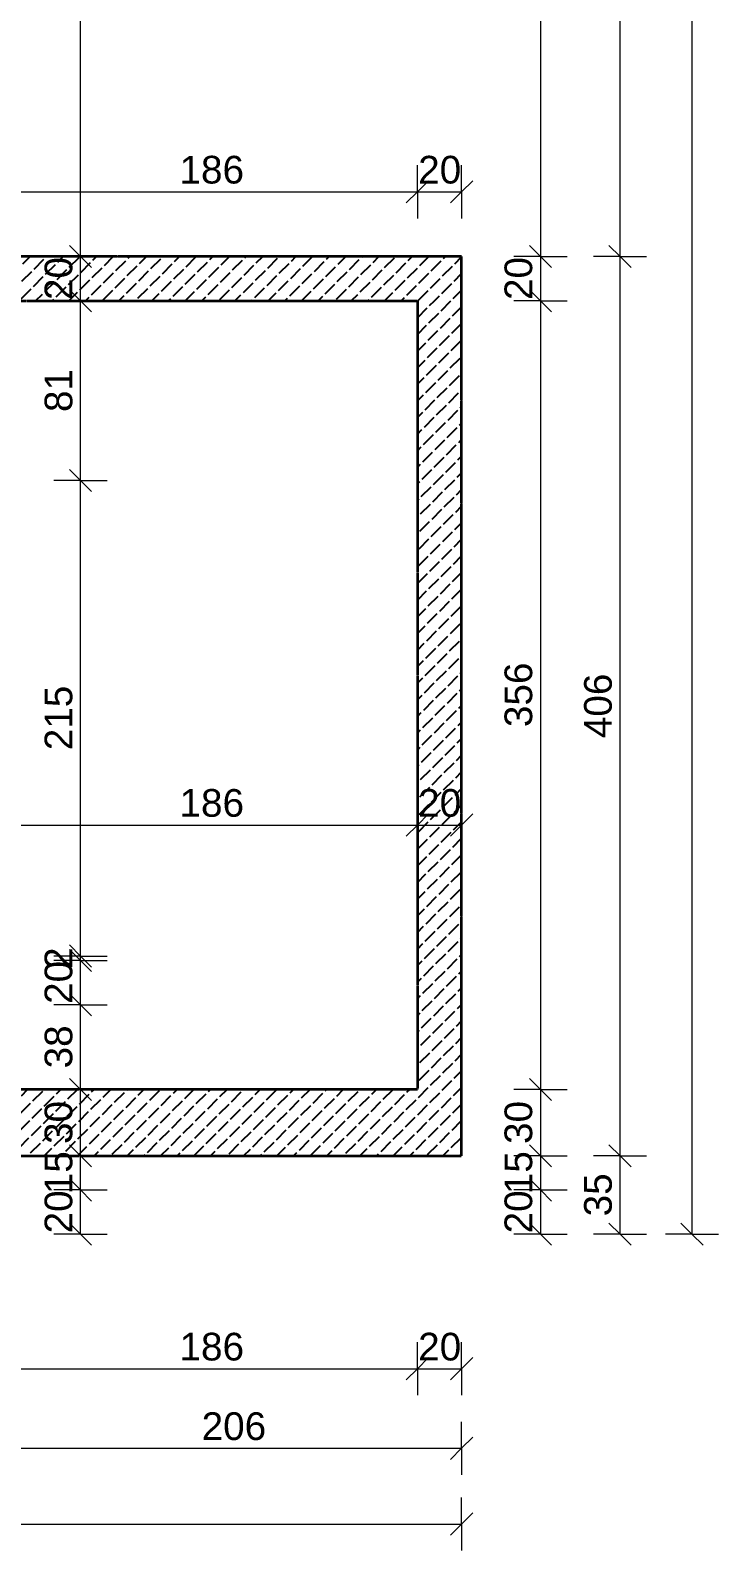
# Model space of a CAD drawing. Header units: centimetres. Extents: x -18 to 1404, y 111 to 1872.
# Drawn here: x 1093 to 1404, y 111 to 798 of the extents above; entities that cross this region are included whole.
import ezdxf

# ---------------------------------------------------------------- set-up
doc = ezdxf.new("R2010")
doc.units = ezdxf.units.CM
doc.linetypes.add('Beton Ole', pattern=[0.3, 0.15, -0.15])
for name, color, linetype, lineweight in [('Dimensions', 90, 'Continuous', 9), ('Dimensions-50', 90, 'Continuous', 9), ('IfcSlab', 7, 'Continuous', 18), ('IfcWall', 7, 'Continuous', 25)]:
    doc.layers.add(name, color=color, linetype=linetype, lineweight=lineweight)
doc.styles.add('Arial', font='arial.ttf', dxfattribs={"height": 12.5})
doc.dimstyles.new('Deng_-_2mm_Arial_2', dxfattribs={"dimscale": 30.48, "dimtxt": 12.753242, "dimasz": 0.328084, "dimexe": 0.393701, "dimexo": 0.0625, "dimgap": 0, "dimtad": 1, "dimdec": 0, "dimzin": 0, "dimdsep": 46, "dimtxsty": 'Arial', "dimblk1": 'OBLIQUE', "dimblk2": 'OBLIQUE', "dimsah": 1, "dimcen": 0.09, "dimazin": 0, "dimtfac": 1, "dimtdec": 4, "dimtix": 1, "dimtmove": 0, "dimatfit": 3, "dimfxl": 0.393701, "dimfxlon": 1, "dimtvp": 1, "dimtolj": 1, "dimtzin": 0, "dimarcsym": 2})
pattern_1 = [(45, (0, 0), (0.34224, 7.8404), [6.271, -1.524])]

# ---------------------------------------------------------------- blocks, each defined once
blk = doc.blocks.new('DIMBLOCK14-K-11')
at = {"layer": 'Dimensions-50', "transparency": 16777216}
for p, q in [((1323.44, 1653.69), (1318.44, 1658.69)), ((1323.44, 1653.69), (1311.44, 1653.69)), ((1323.44, 1653.69), (1323.44, 695.69)), ((1323.44, 1653.69), (1328.44, 1648.69)), ((1323.44, 1653.69), (1335.44, 1653.69)), ((1323.44, 695.69), (1318.44, 700.69)), ((1323.44, 695.69), (1311.44, 695.69)), ((1323.44, 695.69), (1328.44, 690.69)), ((1323.44, 695.69), (1335.44, 695.69))]:
    blk.add_line(p, q, dxfattribs=at)
at = {"layer": 'Dimensions-50', "color": 0, "transparency": 16777216, "insert": (1307.21, 1160.27), "char_height": 12.5, "width": 34.6103, "attachment_point": 1, "rotation": 90, "line_spacing_factor": 0.941778, "style": 'Arial'}
blk.add_mtext('958', dxfattribs=at)
blk = doc.blocks.new('_Oblique')
at = {"color": 0, "linetype": 'ByBlock', "lineweight": -2}
blk.add_line((-0.5, -0.5), (0.5, 0.5), dxfattribs=at)
blk = doc.blocks.new('DIMBLOCK15-K-11')
at = {"layer": 'Dimensions-50', "transparency": 16777216}
for p, q in [((1323.44, 695.69), (1318.44, 700.69)), ((1323.44, 695.69), (1311.44, 695.69)), ((1323.44, 695.69), (1323.44, 675.69)), ((1323.44, 695.69), (1328.44, 690.69)), ((1323.44, 695.69), (1335.44, 695.69)), ((1323.44, 675.69), (1318.44, 680.69)), ((1323.44, 675.69), (1311.44, 675.69)), ((1323.44, 675.69), (1328.44, 670.69)), ((1323.44, 675.69), (1335.44, 675.69))]:
    blk.add_line(p, q, dxfattribs=at)
at = {"layer": 'Dimensions-50', "color": 0, "transparency": 16777216, "insert": (1307.21, 676.08), "char_height": 12.5, "width": 23.0736, "attachment_point": 1, "rotation": 90, "line_spacing_factor": 0.941778, "style": 'Arial'}
blk.add_mtext('20', dxfattribs=at)
blk = doc.blocks.new('DIMBLOCK16-K-11')
at = {"layer": 'Dimensions-50', "transparency": 16777216}
for p, q in [((1323.44, 675.69), (1318.44, 680.69)), ((1323.44, 675.69), (1311.44, 675.69)), ((1323.44, 675.69), (1323.44, 319.69)), ((1323.44, 675.69), (1328.44, 670.69)), ((1323.44, 675.69), (1335.44, 675.69)), ((1323.44, 319.69), (1318.44, 324.69)), ((1323.44, 319.69), (1311.44, 319.69)), ((1323.44, 319.69), (1328.44, 314.69)), ((1323.44, 319.69), (1335.44, 319.69))]:
    blk.add_line(p, q, dxfattribs=at)
at = {"layer": 'Dimensions-50', "color": 0, "transparency": 16777216, "insert": (1307.21, 483.27), "char_height": 12.5, "width": 34.6103, "attachment_point": 1, "rotation": 90, "line_spacing_factor": 0.941778, "style": 'Arial'}
blk.add_mtext('356', dxfattribs=at)
blk = doc.blocks.new('DIMBLOCK17-K-11')
at = {"layer": 'Dimensions-50', "transparency": 16777216}
for p, q in [((1323.44, 319.69), (1318.44, 324.69)), ((1323.44, 319.69), (1311.44, 319.69)), ((1323.44, 319.69), (1323.44, 289.69)), ((1323.44, 319.69), (1328.44, 314.69)), ((1323.44, 319.69), (1335.44, 319.69)), ((1323.44, 289.69), (1311.44, 289.69)), ((1323.44, 289.69), (1318.44, 294.69)), ((1323.44, 289.69), (1328.44, 284.69)), ((1323.44, 289.69), (1335.44, 289.69))]:
    blk.add_line(p, q, dxfattribs=at)
at = {"layer": 'Dimensions-50', "color": 0, "transparency": 16777216, "insert": (1307.21, 295.08), "char_height": 12.5, "width": 23.0736, "attachment_point": 1, "rotation": 90, "line_spacing_factor": 0.941778, "style": 'Arial'}
blk.add_mtext('30', dxfattribs=at)
blk = doc.blocks.new('DIMBLOCK18-K-11')
at = {"layer": 'Dimensions-50', "transparency": 16777216}
for p, q in [((1323.44, 289.69), (1311.44, 289.69)), ((1323.44, 289.69), (1318.44, 294.69)), ((1323.44, 289.69), (1323.44, 274.32)), ((1323.44, 289.69), (1328.44, 284.69)), ((1323.44, 289.69), (1335.44, 289.69)), ((1323.44, 274.32), (1318.44, 279.32)), ((1323.44, 274.32), (1311.44, 274.32)), ((1323.44, 274.32), (1328.44, 269.32)), ((1323.44, 274.32), (1335.44, 274.32))]:
    blk.add_line(p, q, dxfattribs=at)
at = {"layer": 'Dimensions-50', "color": 0, "transparency": 16777216, "insert": (1307.21, 272.39), "char_height": 12.5, "width": 23.0736, "attachment_point": 1, "rotation": 90, "line_spacing_factor": 0.941778, "style": 'Arial'}
blk.add_mtext('15', dxfattribs=at)
blk = doc.blocks.new('DIMBLOCK19-K-11')
at = {"layer": 'Dimensions-50', "transparency": 16777216}
for p, q in [((1323.44, 274.32), (1318.44, 279.32)), ((1323.44, 274.32), (1311.44, 274.32)), ((1323.44, 274.32), (1323.44, 254.32)), ((1323.44, 274.32), (1328.44, 269.32)), ((1323.44, 274.32), (1335.44, 274.32)), ((1323.44, 254.32), (1311.44, 254.32)), ((1323.44, 254.32), (1318.44, 259.32)), ((1323.44, 254.32), (1328.44, 249.32)), ((1323.44, 254.32), (1335.44, 254.32))]:
    blk.add_line(p, q, dxfattribs=at)
at = {"layer": 'Dimensions-50', "color": 0, "transparency": 16777216, "insert": (1307.21, 254.7), "char_height": 12.5, "width": 23.0736, "attachment_point": 1, "rotation": 90, "line_spacing_factor": 0.941778, "style": 'Arial'}
blk.add_mtext('20', dxfattribs=at)
blk = doc.blocks.new('DIMBLOCK20-K-11')
at = {"layer": 'Dimensions-50', "transparency": 16777216}
for p, q in [((1359.35, 289.69), (1347.35, 289.69)), ((1359.35, 289.69), (1354.35, 294.69)), ((1359.35, 254.32), (1359.35, 289.69)), ((1359.35, 289.69), (1364.35, 284.69)), ((1359.35, 289.69), (1371.35, 289.69)), ((1359.35, 254.32), (1347.35, 254.32)), ((1359.35, 254.32), (1354.35, 259.32)), ((1359.35, 254.32), (1364.35, 249.32)), ((1359.35, 254.32), (1371.35, 254.32))]:
    blk.add_line(p, q, dxfattribs=at)
at = {"layer": 'Dimensions-50', "color": 0, "transparency": 16777216, "insert": (1343.12, 262.39), "char_height": 12.5, "width": 23.0736, "attachment_point": 1, "rotation": 90, "line_spacing_factor": 0.941778, "style": 'Arial'}
blk.add_mtext('35', dxfattribs=at)
blk = doc.blocks.new('DIMBLOCK21-K-11')
at = {"layer": 'Dimensions-50', "transparency": 16777216}
for p, q in [((1359.35, 695.69), (1354.35, 700.69)), ((1359.35, 695.69), (1347.35, 695.69)), ((1359.35, 289.69), (1359.35, 695.69)), ((1359.35, 695.69), (1364.35, 690.69)), ((1359.35, 695.69), (1371.35, 695.69)), ((1359.35, 289.69), (1347.35, 289.69)), ((1359.35, 289.69), (1354.35, 294.69)), ((1359.35, 289.69), (1364.35, 284.69)), ((1359.35, 289.69), (1371.35, 289.69))]:
    blk.add_line(p, q, dxfattribs=at)
at = {"layer": 'Dimensions-50', "color": 0, "transparency": 16777216, "insert": (1343.12, 478.27), "char_height": 12.5, "width": 34.6103, "attachment_point": 1, "rotation": 90, "line_spacing_factor": 0.941778, "style": 'Arial'}
blk.add_mtext('406', dxfattribs=at)
blk = doc.blocks.new('DIMBLOCK22-K-11')
at = {"layer": 'Dimensions-50', "transparency": 16777216}
for p, q in [((1359.35, 1673.69), (1354.35, 1678.69)), ((1359.35, 1673.69), (1347.35, 1673.69)), ((1359.35, 695.69), (1359.35, 1673.69)), ((1359.35, 1673.69), (1364.35, 1668.69)), ((1359.35, 1673.69), (1371.35, 1673.69)), ((1359.35, 695.69), (1354.35, 700.69)), ((1359.35, 695.69), (1347.35, 695.69)), ((1359.35, 695.69), (1364.35, 690.69)), ((1359.35, 695.69), (1371.35, 695.69))]:
    blk.add_line(p, q, dxfattribs=at)
at = {"layer": 'Dimensions-50', "color": 0, "transparency": 16777216, "insert": (1343.12, 1170.27), "char_height": 12.5, "width": 34.6103, "attachment_point": 1, "rotation": 90, "line_spacing_factor": 0.941778, "style": 'Arial'}
blk.add_mtext('978', dxfattribs=at)
blk = doc.blocks.new('DIMBLOCK24-K-11')
at = {"layer": 'Dimensions-50', "transparency": 16777216}
for p, q in [((1391.83, 1746.69), (1386.83, 1751.69)), ((1391.83, 1746.69), (1379.83, 1746.69)), ((1391.83, 1746.69), (1391.83, 254.32)), ((1391.83, 1746.69), (1396.83, 1741.69)), ((1391.83, 1746.69), (1403.83, 1746.69)), ((1391.83, 254.32), (1379.83, 254.32)), ((1391.83, 254.32), (1386.83, 259.32)), ((1391.83, 254.32), (1396.83, 249.32)), ((1391.83, 254.32), (1403.83, 254.32))]:
    blk.add_line(p, q, dxfattribs=at)
at = {"layer": 'Dimensions-50', "color": 0, "transparency": 16777216, "insert": (1375.61, 981.28), "char_height": 12.5, "width": 46.1471, "attachment_point": 1, "rotation": 90, "line_spacing_factor": 0.941778, "style": 'Arial'}
blk.add_mtext('1492', dxfattribs=at)
blk = doc.blocks.new('DIMBLOCK32-K-11')
at = {"layer": 'Dimensions-50', "transparency": 16777216}
for p, q in [((1082.02, 193.61), (1082.02, 205.61)), ((1267.87, 193.61), (1267.87, 205.61)), ((1082.02, 193.61), (1077.02, 188.61)), ((1082.02, 193.61), (1087.02, 198.61)), ((1082.02, 193.61), (1267.87, 193.61)), ((1082.02, 193.61), (1082.02, 181.61)), ((1267.87, 193.61), (1262.87, 188.61)), ((1267.87, 193.61), (1272.87, 198.61)), ((1267.87, 193.61), (1267.87, 181.61))]:
    blk.add_line(p, q, dxfattribs=at)
at = {"layer": 'Dimensions-50', "color": 0, "transparency": 16777216, "insert": (1160.52, 209.83), "char_height": 12.5, "width": 34.6103, "attachment_point": 1, "line_spacing_factor": 0.941778, "style": 'Arial'}
blk.add_mtext('186', dxfattribs=at)
blk = doc.blocks.new('DIMBLOCK33-K-11')
at = {"layer": 'Dimensions-50', "transparency": 16777216}
for p, q in [((1267.87, 193.61), (1267.87, 205.61)), ((1287.87, 193.61), (1287.87, 205.61)), ((1267.87, 193.61), (1262.87, 188.61)), ((1267.87, 193.61), (1272.87, 198.61)), ((1267.87, 193.61), (1287.87, 193.61)), ((1267.87, 193.61), (1267.87, 181.61)), ((1287.87, 193.61), (1282.87, 188.61)), ((1287.87, 193.61), (1292.87, 198.61)), ((1287.87, 193.61), (1287.87, 181.61))]:
    blk.add_line(p, q, dxfattribs=at)
at = {"layer": 'Dimensions-50', "color": 0, "transparency": 16777216, "insert": (1268.25, 209.83), "char_height": 12.5, "width": 23.0736, "attachment_point": 1, "line_spacing_factor": 0.941778, "style": 'Arial'}
blk.add_mtext('20', dxfattribs=at)
blk = doc.blocks.new('DIMBLOCK37-K-11')
at = {"layer": 'Dimensions-50', "transparency": 16777216}
for p, q in [((1082.02, 157.7), (1082.02, 169.7)), ((1287.87, 157.7), (1287.87, 169.7)), ((1082.02, 157.7), (1087.02, 162.7)), ((1287.87, 157.7), (1292.87, 162.7)), ((1082.02, 157.7), (1077.02, 152.7)), ((1082.02, 157.7), (1287.87, 157.7)), ((1082.02, 157.7), (1082.02, 145.7)), ((1287.87, 157.7), (1282.87, 152.7)), ((1287.87, 157.7), (1287.87, 145.7))]:
    blk.add_line(p, q, dxfattribs=at)
at = {"layer": 'Dimensions-50', "color": 0, "transparency": 16777216, "insert": (1170.52, 173.93), "char_height": 12.5, "width": 34.6103, "attachment_point": 1, "line_spacing_factor": 0.941778, "style": 'Arial'}
blk.add_mtext('206', dxfattribs=at)
blk = doc.blocks.new('DIMBLOCK38-K-11')
at = {"layer": 'Dimensions-50', "transparency": 16777216}
for p, q in [((161.61, 123.5), (161.61, 135.5)), ((1287.87, 123.5), (1287.87, 135.5)), ((161.61, 123.5), (166.61, 128.5)), ((1287.87, 123.5), (1292.87, 128.5)), ((161.61, 123.5), (156.61, 118.5)), ((161.61, 123.5), (1287.87, 123.5)), ((161.61, 123.5), (161.61, 111.5)), ((1287.87, 123.5), (1282.87, 118.5)), ((1287.87, 123.5), (1287.87, 111.5))]:
    blk.add_line(p, q, dxfattribs=at)
at = {"layer": 'Dimensions-50', "color": 0, "transparency": 16777216, "insert": (705.51, 139.73), "char_height": 12.5, "width": 46.1471, "attachment_point": 1, "line_spacing_factor": 0.941778, "style": 'Arial'}
blk.add_mtext('1126', dxfattribs=at)
blk = doc.blocks.new('DIMBLOCK75-K-11')
at = {"layer": 'Dimensions-50', "transparency": 16777216}
for p, q in [((1115.88, 274.32), (1110.88, 279.32)), ((1115.88, 274.32), (1103.88, 274.32)), ((1115.88, 254.32), (1115.88, 274.32)), ((1115.88, 274.32), (1120.88, 269.32)), ((1115.88, 274.32), (1127.88, 274.32)), ((1115.88, 254.32), (1103.88, 254.32)), ((1115.88, 254.32), (1110.88, 259.32)), ((1115.88, 254.32), (1120.88, 249.32)), ((1115.88, 254.32), (1127.88, 254.32))]:
    blk.add_line(p, q, dxfattribs=at)
at = {"layer": 'Dimensions-50', "color": 0, "transparency": 16777216, "insert": (1099.65, 254.7), "char_height": 12.5, "width": 23.0736, "attachment_point": 1, "rotation": 90, "line_spacing_factor": 0.941778, "style": 'Arial'}
blk.add_mtext('20', dxfattribs=at)
blk = doc.blocks.new('DIMBLOCK76-K-11')
at = {"layer": 'Dimensions-50', "transparency": 16777216}
for p, q in [((1115.88, 289.69), (1103.88, 289.69)), ((1115.88, 289.69), (1110.88, 294.69)), ((1115.88, 274.32), (1115.88, 289.69)), ((1115.88, 289.69), (1120.88, 284.69)), ((1115.88, 289.69), (1127.88, 289.69)), ((1115.88, 274.32), (1110.88, 279.32)), ((1115.88, 274.32), (1103.88, 274.32)), ((1115.88, 274.32), (1120.88, 269.32)), ((1115.88, 274.32), (1127.88, 274.32))]:
    blk.add_line(p, q, dxfattribs=at)
at = {"layer": 'Dimensions-50', "color": 0, "transparency": 16777216, "insert": (1099.65, 272.39), "char_height": 12.5, "width": 23.0736, "attachment_point": 1, "rotation": 90, "line_spacing_factor": 0.941778, "style": 'Arial'}
blk.add_mtext('15', dxfattribs=at)
blk = doc.blocks.new('DIMBLOCK77-K-11')
at = {"layer": 'Dimensions-50', "transparency": 16777216}
for p, q in [((1115.88, 319.69), (1110.88, 324.69)), ((1115.88, 319.69), (1103.88, 319.69)), ((1115.88, 289.69), (1115.88, 319.69)), ((1115.88, 319.69), (1120.88, 314.69)), ((1115.88, 319.69), (1127.88, 319.69)), ((1115.88, 289.69), (1103.88, 289.69)), ((1115.88, 289.69), (1110.88, 294.69)), ((1115.88, 289.69), (1120.88, 284.69)), ((1115.88, 289.69), (1127.88, 289.69))]:
    blk.add_line(p, q, dxfattribs=at)
at = {"layer": 'Dimensions-50', "color": 0, "transparency": 16777216, "insert": (1099.65, 295.08), "char_height": 12.5, "width": 23.0736, "attachment_point": 1, "rotation": 90, "line_spacing_factor": 0.941778, "style": 'Arial'}
blk.add_mtext('30', dxfattribs=at)
blk = doc.blocks.new('DIMBLOCK78-K-11')
at = {"layer": 'Dimensions-50', "transparency": 16777216}
for p, q in [((1115.88, 357.92), (1103.88, 357.92)), ((1115.88, 357.92), (1110.88, 362.92)), ((1115.88, 319.69), (1115.88, 357.92)), ((1115.88, 357.92), (1120.88, 352.92)), ((1115.88, 357.92), (1127.88, 357.92)), ((1115.88, 319.69), (1110.88, 324.69)), ((1115.88, 319.69), (1103.88, 319.69)), ((1115.88, 319.69), (1120.88, 314.69)), ((1115.88, 319.69), (1127.88, 319.69))]:
    blk.add_line(p, q, dxfattribs=at)
at = {"layer": 'Dimensions-50', "color": 0, "transparency": 16777216, "insert": (1099.65, 329.19), "char_height": 12.5, "width": 23.0736, "attachment_point": 1, "rotation": 90, "line_spacing_factor": 0.941778, "style": 'Arial'}
blk.add_mtext('38', dxfattribs=at)
blk = doc.blocks.new('DIMBLOCK79-K-11')
at = {"layer": 'Dimensions-50', "transparency": 16777216}
for p, q in [((1115.88, 377.92), (1103.88, 377.92)), ((1115.88, 377.92), (1110.88, 382.92)), ((1115.88, 357.92), (1115.88, 377.92)), ((1115.88, 377.92), (1120.88, 372.92)), ((1115.88, 377.92), (1127.88, 377.92)), ((1115.88, 357.92), (1103.88, 357.92)), ((1115.88, 357.92), (1110.88, 362.92)), ((1115.88, 357.92), (1120.88, 352.92)), ((1115.88, 357.92), (1127.88, 357.92))]:
    blk.add_line(p, q, dxfattribs=at)
at = {"layer": 'Dimensions-50', "color": 0, "transparency": 16777216, "insert": (1099.65, 358.3), "char_height": 12.5, "width": 23.0736, "attachment_point": 1, "rotation": 90, "line_spacing_factor": 0.941778, "style": 'Arial'}
blk.add_mtext('20', dxfattribs=at)
blk = doc.blocks.new('DIMBLOCK80-K-11')
at = {"layer": 'Dimensions-50', "transparency": 16777216}
for p, q in [((1115.88, 379.92), (1110.88, 384.92)), ((1115.88, 379.92), (1103.88, 379.92)), ((1115.88, 377.92), (1103.88, 377.92)), ((1115.88, 377.92), (1110.88, 382.92)), ((1115.88, 377.92), (1115.88, 379.92)), ((1115.88, 379.92), (1120.88, 374.92)), ((1115.88, 379.92), (1127.88, 379.92)), ((1115.88, 377.92), (1120.88, 372.92)), ((1115.88, 377.92), (1127.88, 377.92))]:
    blk.add_line(p, q, dxfattribs=at)
at = {"layer": 'Dimensions-50', "color": 0, "transparency": 16777216, "insert": (1099.65, 374.11), "char_height": 12.5, "width": 11.5368, "attachment_point": 1, "rotation": 90, "line_spacing_factor": 0.941778, "style": 'Arial'}
blk.add_mtext('\\fArial|b0|i0|c177|p34|;2', dxfattribs=at)
blk = doc.blocks.new('DIMBLOCK81-K-11')
at = {"layer": 'Dimensions-50', "transparency": 16777216}
for p, q in [((1115.88, 594.57), (1110.88, 599.57)), ((1115.88, 594.57), (1103.88, 594.57)), ((1115.88, 379.92), (1115.88, 594.57)), ((1115.88, 594.57), (1120.88, 589.57)), ((1115.88, 594.57), (1127.88, 594.57)), ((1115.88, 379.92), (1110.88, 384.92)), ((1115.88, 379.92), (1103.88, 379.92)), ((1115.88, 379.92), (1120.88, 374.92)), ((1115.88, 379.92), (1127.88, 379.92))]:
    blk.add_line(p, q, dxfattribs=at)
at = {"layer": 'Dimensions-50', "color": 0, "transparency": 16777216, "insert": (1099.65, 472.82), "char_height": 12.5, "width": 34.6103, "attachment_point": 1, "rotation": 90, "line_spacing_factor": 0.941778, "style": 'Arial'}
blk.add_mtext('215', dxfattribs=at)
blk = doc.blocks.new('DIMBLOCK82-K-11')
at = {"layer": 'Dimensions-50', "transparency": 16777216}
for p, q in [((1115.88, 675.69), (1110.88, 680.69)), ((1115.88, 675.69), (1103.88, 675.69)), ((1115.88, 594.57), (1115.88, 675.69)), ((1115.88, 675.69), (1120.88, 670.69)), ((1115.88, 675.69), (1127.88, 675.69)), ((1115.88, 594.57), (1110.88, 599.57)), ((1115.88, 594.57), (1103.88, 594.57)), ((1115.88, 594.57), (1120.88, 589.57)), ((1115.88, 594.57), (1127.88, 594.57))]:
    blk.add_line(p, q, dxfattribs=at)
at = {"layer": 'Dimensions-50', "color": 0, "transparency": 16777216, "insert": (1099.65, 625.52), "char_height": 12.5, "width": 23.0736, "attachment_point": 1, "rotation": 90, "line_spacing_factor": 0.941778, "style": 'Arial'}
blk.add_mtext('81', dxfattribs=at)
blk = doc.blocks.new('DIMBLOCK83-K-11')
at = {"layer": 'Dimensions-50', "transparency": 16777216}
for p, q in [((1115.88, 695.69), (1110.88, 700.69)), ((1115.88, 695.69), (1103.88, 695.69)), ((1115.88, 675.69), (1115.88, 695.69)), ((1115.88, 695.69), (1120.88, 690.69)), ((1115.88, 695.69), (1127.88, 695.69)), ((1115.88, 675.69), (1110.88, 680.69)), ((1115.88, 675.69), (1103.88, 675.69)), ((1115.88, 675.69), (1120.88, 670.69)), ((1115.88, 675.69), (1127.88, 675.69))]:
    blk.add_line(p, q, dxfattribs=at)
at = {"layer": 'Dimensions-50', "color": 0, "transparency": 16777216, "insert": (1099.65, 676.08), "char_height": 12.5, "width": 23.0736, "attachment_point": 1, "rotation": 90, "line_spacing_factor": 0.941778, "style": 'Arial'}
blk.add_mtext('20', dxfattribs=at)
blk = doc.blocks.new('DIMBLOCK84-K-11')
at = {"layer": 'Dimensions-50', "transparency": 16777216}
for p, q in [((1115.88, 1653.69), (1110.88, 1658.69)), ((1115.88, 1653.69), (1103.88, 1653.69)), ((1115.88, 695.69), (1115.88, 1653.69)), ((1115.88, 1653.69), (1120.88, 1648.69)), ((1115.88, 1653.69), (1127.88, 1653.69)), ((1115.88, 695.69), (1110.88, 700.69)), ((1115.88, 695.69), (1103.88, 695.69)), ((1115.88, 695.69), (1120.88, 690.69)), ((1115.88, 695.69), (1127.88, 695.69))]:
    blk.add_line(p, q, dxfattribs=at)
at = {"layer": 'Dimensions-50', "color": 0, "transparency": 16777216, "insert": (1099.65, 1160.27), "char_height": 12.5, "width": 34.6103, "attachment_point": 1, "rotation": 90, "line_spacing_factor": 0.941778, "style": 'Arial'}
blk.add_mtext('958', dxfattribs=at)
blk = doc.blocks.new('DIMBLOCK116-K-11')
at = {"layer": 'Dimensions-50', "transparency": 16777216}
for p, q in [((1082.02, 724.95), (1082.02, 736.95)), ((1267.87, 724.95), (1267.87, 736.95)), ((1082.02, 724.95), (1087.02, 729.95)), ((1267.87, 724.95), (1272.87, 729.95)), ((1082.02, 724.95), (1077.02, 719.95)), ((1082.02, 724.95), (1267.87, 724.95)), ((1082.02, 724.95), (1082.02, 712.95)), ((1267.87, 724.95), (1262.87, 719.95)), ((1267.87, 724.95), (1267.87, 712.95))]:
    blk.add_line(p, q, dxfattribs=at)
at = {"layer": 'Dimensions-50', "color": 0, "transparency": 16777216, "insert": (1160.52, 741.17), "char_height": 12.5, "width": 34.6103, "attachment_point": 1, "line_spacing_factor": 0.941778, "style": 'Arial'}
blk.add_mtext('186', dxfattribs=at)
blk = doc.blocks.new('DIMBLOCK117-K-11')
at = {"layer": 'Dimensions-50', "transparency": 16777216}
for p, q in [((1267.87, 724.95), (1267.87, 736.95)), ((1287.87, 724.95), (1287.87, 736.95)), ((1267.87, 724.95), (1272.87, 729.95)), ((1287.87, 724.95), (1292.87, 729.95)), ((1267.87, 724.95), (1262.87, 719.95)), ((1267.87, 724.95), (1287.87, 724.95)), ((1267.87, 724.95), (1267.87, 712.95)), ((1287.87, 724.95), (1282.87, 719.95)), ((1287.87, 724.95), (1287.87, 712.95))]:
    blk.add_line(p, q, dxfattribs=at)
at = {"layer": 'Dimensions-50', "color": 0, "transparency": 16777216, "insert": (1268.25, 741.17), "char_height": 12.5, "width": 23.0736, "attachment_point": 1, "line_spacing_factor": 0.941778, "style": 'Arial'}
blk.add_mtext('20', dxfattribs=at)
blk = doc.blocks.new('DIMBLOCK126-K-11')
at = {"layer": 'Dimensions-50', "transparency": 16777216}
for p, q in [((1082.02, 439.07), (1082.02, 451.07)), ((1267.87, 439.07), (1267.87, 451.07)), ((1082.02, 439.07), (1087.02, 444.07)), ((1267.87, 439.07), (1272.87, 444.07)), ((1082.02, 439.07), (1077.02, 434.07)), ((1082.02, 439.07), (1267.87, 439.07)), ((1082.02, 439.07), (1082.02, 427.07)), ((1267.87, 439.07), (1262.87, 434.07)), ((1267.87, 439.07), (1267.87, 427.07))]:
    blk.add_line(p, q, dxfattribs=at)
at = {"layer": 'Dimensions-50', "color": 0, "transparency": 16777216, "insert": (1160.52, 455.3), "char_height": 12.5, "width": 34.6103, "attachment_point": 1, "line_spacing_factor": 0.941778, "style": 'Arial'}
blk.add_mtext('186', dxfattribs=at)
blk = doc.blocks.new('DIMBLOCK127-K-11')
at = {"layer": 'Dimensions-50', "transparency": 16777216}
for p, q in [((1267.87, 439.07), (1267.87, 451.07)), ((1287.87, 439.07), (1287.87, 451.07)), ((1267.87, 439.07), (1272.87, 444.07)), ((1287.87, 439.07), (1292.87, 444.07)), ((1267.87, 439.07), (1262.87, 434.07)), ((1267.87, 439.07), (1287.87, 439.07)), ((1267.87, 439.07), (1267.87, 427.07)), ((1287.87, 439.07), (1282.87, 434.07)), ((1287.87, 439.07), (1287.87, 427.07))]:
    blk.add_line(p, q, dxfattribs=at)
at = {"layer": 'Dimensions-50', "color": 0, "transparency": 16777216, "insert": (1268.25, 455.3), "char_height": 12.5, "width": 23.0736, "attachment_point": 1, "line_spacing_factor": 0.941778, "style": 'Arial'}
blk.add_mtext('20', dxfattribs=at)

msp = doc.modelspace()

# ---------------------------------------------------------------- hatches: boundary and pattern name
at = {"layer": 'IfcWall', "linetype": 'Beton Ole'}
h = msp.add_hatch(dxfattribs=at)
h.set_pattern_fill('FP_1', color=256, style=0, pattern_type=2)
h.set_pattern_definition(pattern_1)
h.paths.add_polyline_path([(1287.87, 675.69), (1287.87, 695.69), (871.55, 695.69), (871.55, 675.69), (1267.87, 675.69)])
h = msp.add_hatch(dxfattribs=at)
h.set_pattern_fill('FP_1', color=256, style=0, pattern_type=2)
h.set_pattern_definition(pattern_1)
h.paths.add_polyline_path([(1267.87, 289.69), (1287.87, 289.69), (1287.87, 675.69), (1267.87, 675.69), (1267.87, 319.69)])
h = msp.add_hatch(dxfattribs=at)
h.set_pattern_fill('FP_1', color=256, style=0, pattern_type=2)
h.set_pattern_definition(pattern_1)
h.paths.add_polyline_path([(1267.87, 289.69), (1267.87, 319.69), (1082.02, 319.69), (1082.02, 289.69), (1083.24, 289.69)])

# ---------------------------------------------------------------- linework, layer by layer
at = {"layer": 'IfcSlab', "color": 50}
for p, q in [((871.55, 695.69), (1287.87, 695.69)), ((1287.87, 695.69), (1287.87, 289.69)), ((1287.87, 289.69), (1062.02, 289.69))]:
    msp.add_line(p, q, dxfattribs=at)
at = {"layer": 'IfcWall', "color": 10, "linetype": 'Beton Ole', "lineweight": 35}
for p, q in [((1287.87, 695.69), (871.55, 695.69)), ((1287.87, 289.69), (1287.87, 695.69)), ((851.55, 675.69), (1267.87, 675.69)), ((1267.87, 675.69), (1267.87, 319.69)), ((1267.87, 319.69), (1082.02, 319.69)), ((1082.02, 289.69), (1287.87, 289.69))]:
    msp.add_line(p, q, dxfattribs=at)
at = {"layer": 'IfcWall', "color": 250, "linetype": 'Beton Ole', "lineweight": 35}
for p, q in [((1287.87, 695.69), (871.55, 695.69)), ((1287.87, 289.69), (1287.87, 695.69)), ((851.55, 675.69), (1267.87, 675.69)), ((1267.87, 675.69), (1267.87, 319.69)), ((1267.87, 319.69), (1082.02, 319.69)), ((1082.02, 289.69), (1287.87, 289.69))]:
    msp.add_line(p, q, dxfattribs=at)

# ---------------------------------------------------------------- dimensions: what is measured, and where the dimension line sits
at = {"layer": 'Dimensions'}
for base, p1, p2, override, picture, middle in [((1391.83, 254.32), (1379.83, 1746.69), (1379.83, 254.32), {"dimpost": '<>', "dimfxl": 1492.370645}, 'DIMBLOCK24-K-11', (1385.45, 1000.5)), ((1359.35, 1673.69), (1347.35, 695.69), (1347.35, 1673.69), {"dimpost": '<>', "dimfxl": 978}, 'DIMBLOCK22-K-11', (1352.96, 1184.69)), ((1115.88, 1653.69), (1103.88, 695.69), (1103.88, 1653.69), {"dimpost": '<>', "dimfxl": 958}, 'DIMBLOCK84-K-11', (1109.5, 1174.69)), ((1323.44, 695.69), (1311.44, 1653.69), (1311.44, 695.69), {"dimpost": '<>', "dimfxl": 958}, 'DIMBLOCK14-K-11', (1317.06, 1174.69)), ((1115.88, 695.69), (1103.88, 675.69), (1103.88, 695.69), {"dimpost": '<>', "dimfxl": 20}, 'DIMBLOCK83-K-11', (1109.5, 685.69)), ((1323.44, 675.69), (1311.44, 695.69), (1311.44, 675.69), {"dimpost": '<>', "dimfxl": 20}, 'DIMBLOCK15-K-11', (1317.06, 685.69)), ((1359.35, 695.69), (1347.35, 289.69), (1347.35, 695.69), {"dimpost": '<>', "dimfxl": 406}, 'DIMBLOCK21-K-11', (1352.96, 492.69)), ((1115.88, 675.69), (1103.88, 594.57), (1103.88, 675.69), {"dimpost": '<>', "dimfxl": 81.123056}, 'DIMBLOCK82-K-11', (1109.5, 635.13)), ((1323.44, 319.69), (1311.44, 675.69), (1311.44, 319.69), {"dimpost": '<>', "dimfxl": 356}, 'DIMBLOCK16-K-11', (1317.05, 497.69)), ((1115.88, 594.57), (1103.88, 379.92), (1103.88, 594.57), {"dimpost": '<>', "dimfxl": 214.654656}, 'DIMBLOCK81-K-11', (1109.5, 487.24)), ((1115.88, 379.92), (1103.88, 377.92), (1103.88, 379.92), {"dimpost": '<>', "dimfxl": 2}, 'DIMBLOCK80-K-11', (1109.6, 378.92)), ((1115.88, 377.92), (1103.88, 357.92), (1103.88, 377.92), {"dimpost": '<>', "dimfxl": 20}, 'DIMBLOCK79-K-11', (1109.5, 367.92)), ((1115.88, 357.92), (1103.88, 319.69), (1103.88, 357.92), {"dimpost": '<>', "dimfxl": 38.222287}, 'DIMBLOCK78-K-11', (1109.49, 338.81)), ((1115.88, 319.69), (1103.88, 289.69), (1103.88, 319.69), {"dimpost": '<>', "dimfxl": 30}, 'DIMBLOCK77-K-11', (1109.49, 304.69)), ((1323.44, 289.69), (1311.44, 319.69), (1311.44, 289.69), {"dimpost": '<>', "dimfxl": 30}, 'DIMBLOCK17-K-11', (1317.05, 304.69)), ((1115.88, 289.69), (1103.88, 274.32), (1103.88, 289.69), {"dimpost": '<>', "dimfxl": 15.376359}, 'DIMBLOCK76-K-11', (1109.5, 282.01)), ((1323.44, 274.32), (1311.44, 289.69), (1311.44, 274.32), {"dimpost": '<>', "dimfxl": 15.376359}, 'DIMBLOCK18-K-11', (1317.06, 282.01)), ((1359.35, 289.69), (1347.35, 254.32), (1347.35, 289.69), {"dimpost": '<>', "dimfxl": 35.376359}, 'DIMBLOCK20-K-11', (1352.96, 272.01)), ((1115.88, 274.32), (1103.88, 254.32), (1103.88, 274.32), {"dimpost": '<>', "dimfxl": 20}, 'DIMBLOCK75-K-11', (1109.5, 264.32)), ((1323.44, 254.32), (1311.44, 274.32), (1311.44, 254.32), {"dimpost": '<>', "dimfxl": 20}, 'DIMBLOCK19-K-11', (1317.06, 264.32))]:
    dim = msp.add_linear_dim(base=base, p1=p1, p2=p2, angle=90, dimstyle='Deng_-_2mm_Arial_2', override=override, dxfattribs=at)
    dim.commit()
    dim.dimension.update_dxf_attribs({"geometry": picture, "text_midpoint": middle})
for base, p1, p2, override, picture, middle in [((1267.87, 724.95), (1082.02, 712.95), (1267.87, 712.95), {"dimpost": '<>', "dimfxl": 185.85}, 'DIMBLOCK116-K-11', (1174.94, 731.33)), ((1287.87, 724.95), (1267.87, 712.95), (1287.87, 712.95), {"dimpost": '<>', "dimfxl": 20}, 'DIMBLOCK117-K-11', (1277.87, 731.33)), ((1267.87, 439.07), (1082.02, 451.07), (1267.87, 451.07), {"dimpost": '<>', "dimfxl": 185.85}, 'DIMBLOCK126-K-11', (1174.94, 445.46)), ((1287.87, 439.07), (1267.87, 451.07), (1287.87, 451.07), {"dimpost": '<>', "dimfxl": 20}, 'DIMBLOCK127-K-11', (1277.87, 445.46)), ((1267.87, 193.61), (1082.02, 205.61), (1267.87, 205.61), {"dimpost": '<>', "dimfxl": 185.85}, 'DIMBLOCK32-K-11', (1174.94, 199.99)), ((1287.87, 193.61), (1267.87, 205.61), (1287.87, 205.61), {"dimpost": '<>', "dimfxl": 20}, 'DIMBLOCK33-K-11', (1277.87, 199.99)), ((1287.87, 157.7), (1082.02, 169.7), (1287.87, 169.7), {"dimpost": '<>', "dimfxl": 205.85}, 'DIMBLOCK37-K-11', (1184.94, 164.08)), ((1287.87, 123.5), (161.61, 135.5), (1287.87, 135.5), {"dimpost": '<>', "dimfxl": 1126.258271}, 'DIMBLOCK38-K-11', (724.74, 129.88))]:
    dim = msp.add_linear_dim(base=base, p1=p1, p2=p2, dimstyle='Deng_-_2mm_Arial_2', override=override, dxfattribs=at)
    dim.commit()
    dim.dimension.update_dxf_attribs({"geometry": picture, "text_midpoint": middle})

doc.saveas('drawing.dxf')
